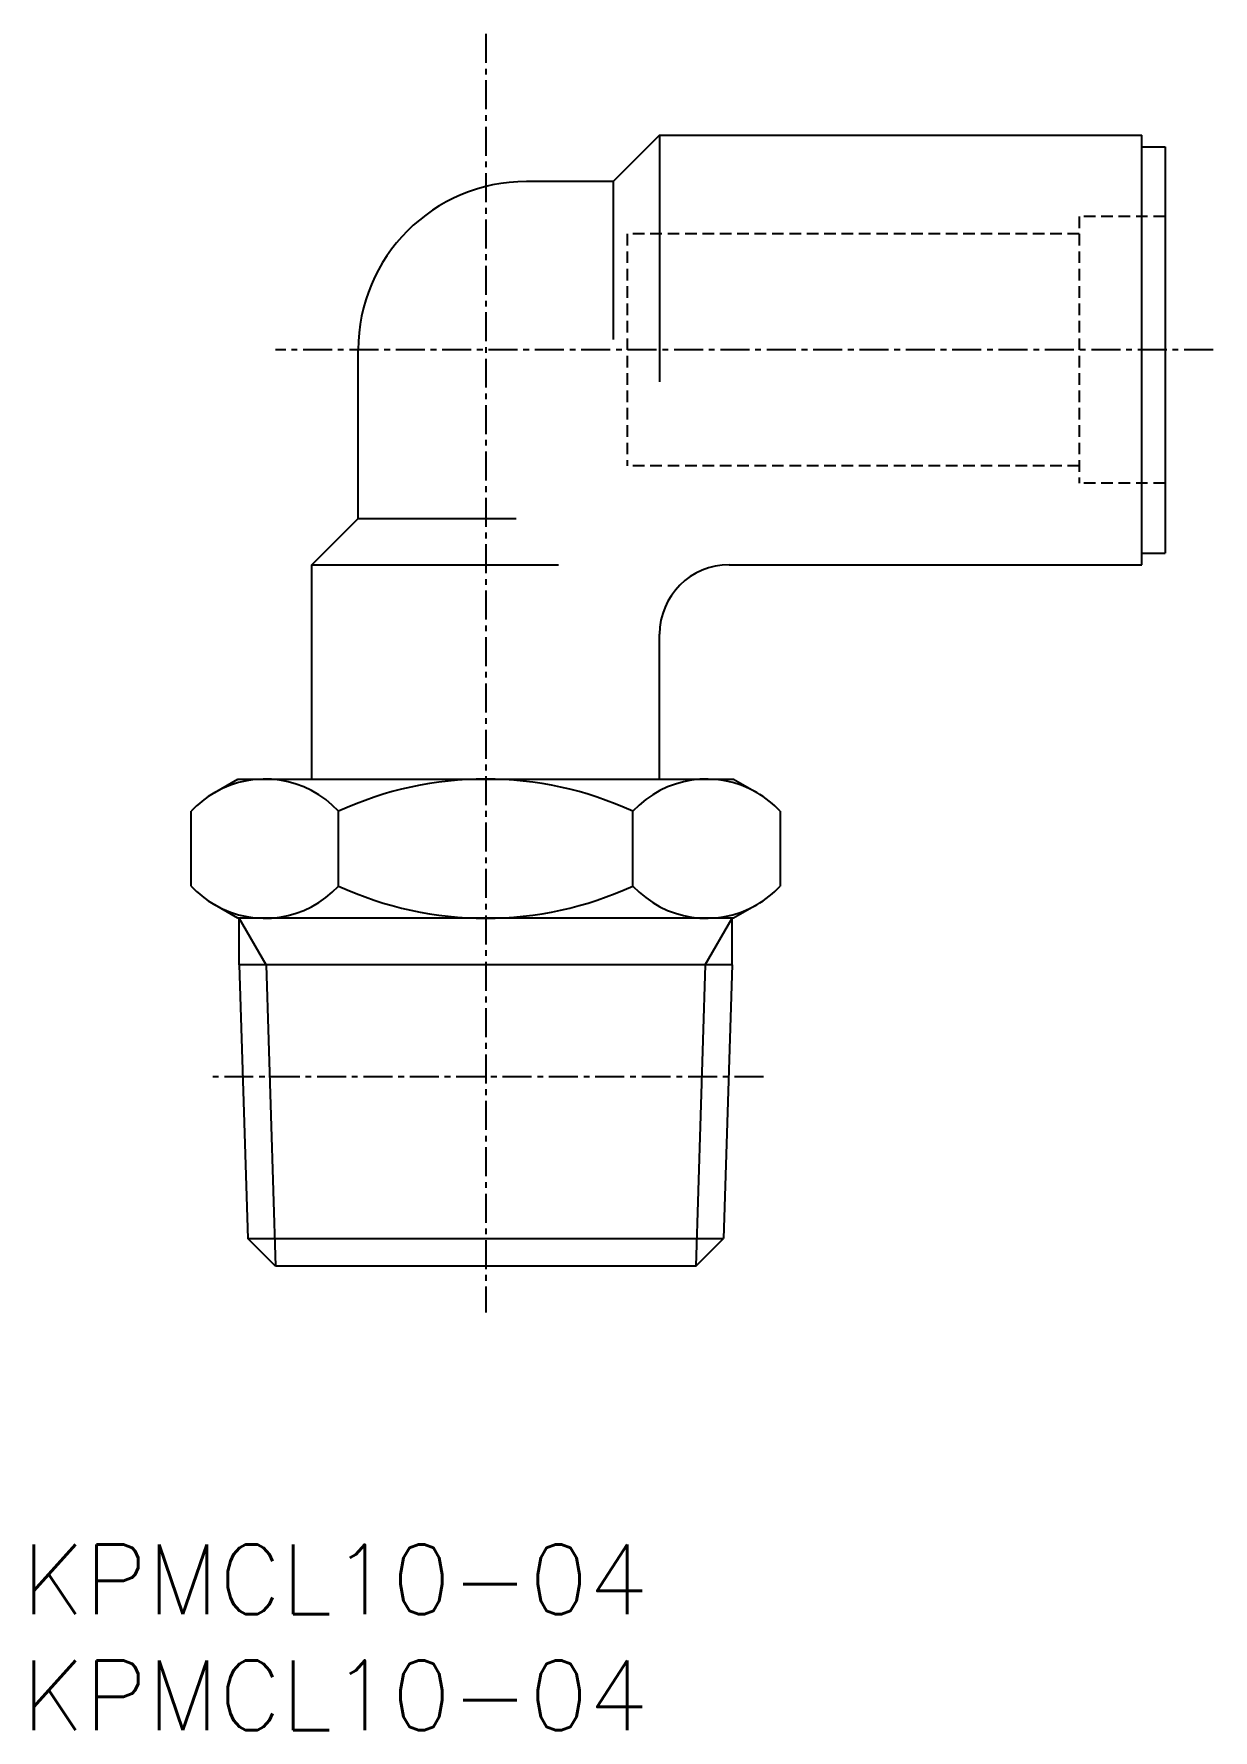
# Model space of a CAD drawing. Extents: x 0.5 to 51.4, y 0 to 73.1.
import ezdxf

# ---------------------------------------------------------------- set-up
doc = ezdxf.new("R2010")
doc.units = 0
doc.linetypes.add('CENTER', pattern=[2, 1.25, -0.25, 0.25, -0.25])
doc.linetypes.add('DASHED', pattern=[0.75, 0.5, -0.25])
doc.layers.get('0').update_dxf_attribs({"linetype": 'CONTINUOUS'})
doc.layers.add('CENTER', color=1, linetype='CENTER')
doc.styles.get("Standard").update_dxf_attribs({"font": 'txt.shx'})

# ---------------------------------------------------------------- blocks, each defined once
blk = doc.blocks.new('*U7')
at = {"color": 7, "linetype": 'CONTINUOUS'}
blk.add_text('KPMCL10-04', height=3, dxfattribs=at).set_placement((0, 0))
blk = doc.blocks.new('*U8')
at = {"color": 7, "linetype": 'CONTINUOUS'}
blk.add_text('KPMCL10-04', height=3, dxfattribs=at).set_placement((0, 5))

msp = doc.modelspace()

# ---------------------------------------------------------------- linework, layer by layer
at = {"color": 7, "linetype": 'CONTINUOUS'}
for p, q in [((27.5, 68.76), (25.5, 66.76)), ((27.5, 68.76), (48.3, 68.76)), ((27.5, 68.76), (27.5, 58.131)), ((48.3, 50.24), (48.3, 68.76)), ((48.3, 68.26), (49.3, 68.26)), ((49.3, 68.26), (49.3, 50.74)), ((25.5, 66.76), (21.76, 66.76)), ((25.5, 66.76), (25.5, 59.957)), ((14.5, 52.24), (14.5, 59.5)), ((12.5, 50.24), (14.5, 52.24)), ((14.5, 52.24), (21.313, 52.24)), ((48.3, 50.74), (49.3, 50.74)), ((12.5, 41), (12.5, 50.24)), ((12.5, 50.24), (23.139, 50.24)), ((30.5, 50.24), (48.3, 50.24)), ((27.5, 41), (27.5, 47.24)), ((8.312, 40.421), (9.315, 41)), ((9.315, 41), (30.685, 41)), ((30.685, 41), (31.688, 40.421)), ((7.298, 36.389), (7.298, 39.611)), ((13.649, 36.389), (13.649, 39.611)), ((26.351, 36.389), (26.351, 39.611)), ((32.702, 39.611), (32.702, 36.389)), ((9.315, 35), (8.312, 35.579)), ((31.688, 35.579), (30.685, 35)), ((30.685, 35), (9.315, 35)), ((9.372, 32.987), (9.372, 35)), ((30.628, 32.987), (30.628, 35)), ((30.628, 32.987), (9.372, 32.987)), ((9.372, 32.987), (9.74, 21.199)), ((30.628, 32.987), (30.26, 21.199)), ((10.939, 20), (9.74, 21.199)), ((9.74, 21.199), (30.26, 21.199)), ((29.06, 20), (30.26, 21.199)), ((29.06, 20), (10.939, 20))]:
    msp.add_line(p, q, dxfattribs=at)
at = {"color": 3, "linetype": 'DASHED'}
for p, q in [((49.3, 65.25), (45.6, 65.25)), ((45.6, 65.25), (45.6, 53.75)), ((45.6, 64.5), (26.1, 64.5)), ((26.1, 64.5), (26.1, 54.5)), ((45.6, 54.5), (26.1, 54.5)), ((49.3, 53.75), (45.6, 53.75))]:
    msp.add_line(p, q, dxfattribs=at)
at = {"color": 3, "linetype": 'CONTINUOUS'}
for p, q in [((10.534, 32.987), (9.372, 35)), ((29.466, 32.987), (30.628, 35)), ((10.534, 32.987), (10.939, 20)), ((29.466, 32.987), (29.06, 20))]:
    msp.add_line(p, q, dxfattribs=at)
at = {"color": 7, "linetype": 'CONTINUOUS'}
for centre, radius, start, end in [((21.76, 59.5), 7.26, 90, 180), ((30.5, 47.24), 3, 90, 180), ((10.474, 36.677), 4.323, 42.73444, 120), ((20, 25.791), 15.209, 65.31796, 114.68204), ((29.526, 36.677), 4.323, 60, 137.26556), ((10.474, 36.677), 4.323, 120, 137.26556), ((29.526, 36.677), 4.323, 42.73444, 60), ((10.474, 39.323), 4.323, 222.73444, 240), ((10.474, 39.323), 4.323, 240, 317.26556), ((20, 50.209), 15.209, 245.31796, 294.68204), ((29.526, 39.323), 4.323, 222.73444, 300), ((29.526, 39.323), 4.323, 300, 317.26556)]:
    msp.add_arc(centre, radius, start, end, dxfattribs=at)
at = {"layer": 'CENTER', "color": 1, "linetype": 'CENTER'}
for p, q in [((20, 73.124), (20, 18)), ((51.373, 59.5), (10.939, 59.5)), ((31.978, 28.16), (8.022, 28.16))]:
    msp.add_line(p, q, dxfattribs=at)

# ---------------------------------------------------------------- block references
at = {"color": 7, "linetype": 'CONTINUOUS'}
for name in ['*U8', '*U7']:
    msp.add_blockref(name, (0, 0), dxfattribs=at)

doc.saveas('drawing.dxf')
